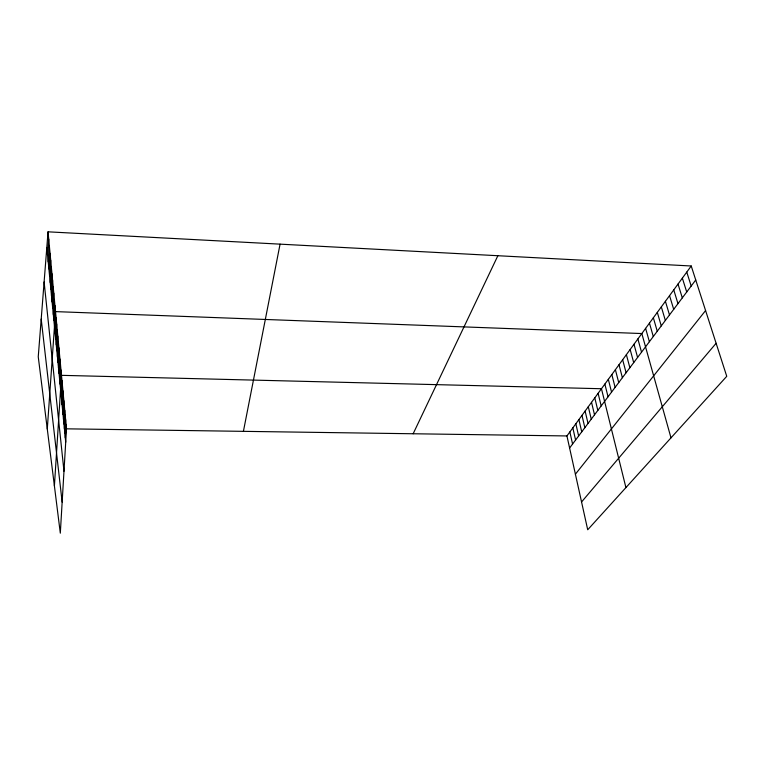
<?xml version="1.0" encoding="UTF-8"?>
<svg xmlns="http://www.w3.org/2000/svg" width="765" height="765" viewBox="0 0 765 765"><rect width="100%" height="100%" fill="white"/><g stroke="black" fill="none" stroke-linecap="round" stroke-linejoin="round"><path stroke-width="1.15" d="M65.274 437.723L66.077 424.326M48.042 231.824L66.498 428.83L60.311 533.176L38.25 356.786L48.042 231.824L691.235 265.991L726.75 376.313L587.711 529.763L566.932 435.945L691.235 265.991M63.485 419.287L64.327 405.622M63.944 424.001L64.776 410.403M64.394 428.649L65.216 415.108M64.843 433.22L65.647 419.755M61.583 399.684L62.462 385.751M62.07 404.695L62.94 390.829M62.548 409.638L63.409 395.84M63.026 414.496L63.868 400.764M60.081 384.154L60.99 370.011M54.401 485.947L61.487 375.338L601.462 388.735L625.923 487.592M61.095 394.587L61.984 380.588M58.494 367.85L59.441 353.497M59.029 373.377L59.966 359.091M59.555 378.809L60.483 364.589M56.83 350.724L57.815 336.151M57.394 356.528L58.37 342.031M57.949 362.237L58.915 347.807M55.08 332.699L56.113 317.905M55.673 338.809L56.687 324.092M56.256 344.814L57.26 330.174M53.311 314.425L54.382 299.431M53.894 320.506L54.956 305.57M47.287 429.041L55.52 311.613L641.825 333.55L670.991 437.848M52.096 301.965L53.196 286.827M52.709 308.247L53.789 293.177M50.203 282.448L51.351 267.1M50.844 289.065L51.972 273.784M51.475 295.567L52.594 280.363M48.883 268.859L50.06 253.358M49.553 275.716L50.71 260.291M47.516 254.764L48.731 239.129M48.205 261.879L49.4 246.311M243.413 431.345L280.067 244.15M413.148 433.765L497.862 255.72M569.6 448.003L695.739 279.98M575.404 474.185L705.588 310.552M581.553 501.974L716.116 343.284M66.498 428.83L566.932 435.945M686.769 272.111L691.197 286.043M682.361 278.135L686.712 292.001M678.019 284.064L682.313 297.872M673.755 289.897L677.972 303.648M669.547 295.644L673.697 309.337M665.407 301.305L669.49 314.941M661.333 306.88L665.349 320.459M657.317 312.378L661.266 325.9M653.358 317.781L657.25 331.255M649.456 323.117L653.291 336.524M645.612 328.367L649.389 341.716M637.876 338.943L641.539 352.177M633.994 344.26L637.589 357.437M630.159 349.5L633.697 362.62M626.382 354.664L629.872 367.716M622.662 359.751L626.095 372.746M619 364.752L622.385 377.7M615.395 369.696L618.722 382.577M611.837 374.554L615.108 387.377M608.328 379.354L611.551 392.12M604.866 384.078L608.051 396.786M598.106 393.334L601.185 405.928M594.788 397.857L597.828 410.403M591.527 402.323L594.52 414.812M588.304 406.731L591.249 419.163M585.12 411.073L588.027 423.456M581.983 415.366L584.852 427.683M578.895 419.593L581.725 431.852M575.844 423.762L578.627 435.974M572.832 427.874L575.576 440.038M569.868 431.938L572.574 444.044M41.205 319.11L62.156 502.136M44.112 281.998L63.983 471.211M46.818 247.525L65.713 442.17"/></g></svg>
